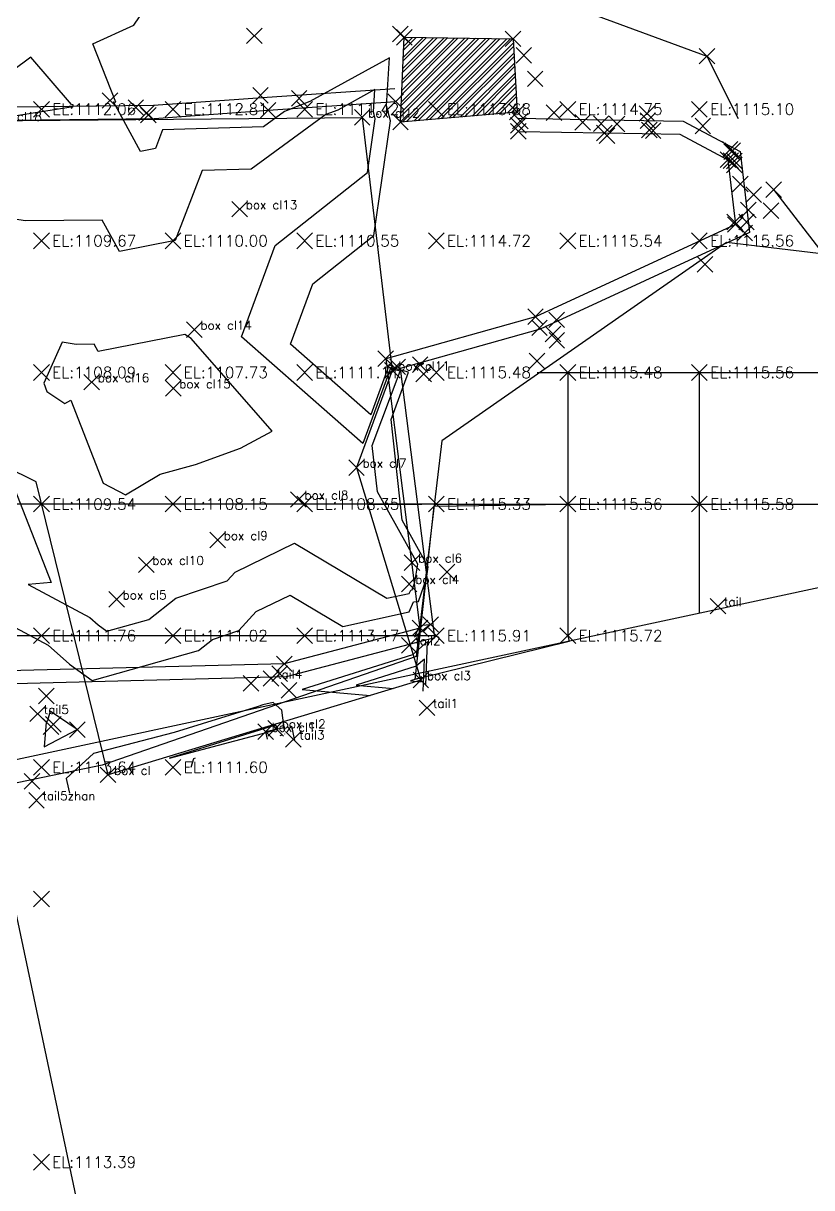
# Model space of a CAD drawing. Header units: metres. Extents: x -212 to 353850, y -37 to 356021.
# Drawn here: x 353742.75 to 353760.73, y 355960.47 to 355987.01 of the extents above; entities that cross this region are included whole.
import ezdxf

# ---------------------------------------------------------------- set-up
doc = ezdxf.new("R2010")
doc.units = ezdxf.units.M
for name, color, linetype in [('C-TOPO-MAJR', 9, 'Continuous'), ('C-TOPO-MINR', 8, 'Continuous'), ('C-TOPO-TEXT', 7, 'Continuous'), ('Obs.ts.td2', 7, 'Continuous'), ('Obs.ts.td2_Mark', 7, 'Continuous'), ('Survey.td2', 7, 'Continuous'), ('V-NODE', 1, 'Continuous')]:
    doc.layers.add(name, color=color, linetype=linetype)
doc.styles.get("Standard").update_dxf_attribs({"font": 'simplex.shx'})

# ---------------------------------------------------------------- blocks, each defined once
blk = doc.blocks.new('*U1')
at = {"color": 0, "linetype": 'ByBlock', "lineweight": -2, "transparency": 16777216}
for p, q in [((-0.71, -0.71), (0.71, 0.71)), ((-0.71, 0.71), (0.71, -0.71))]:
    blk.add_line(p, q, dxfattribs=at)
blk = doc.blocks.new('*U185', base_point=(353758.3383, 355986.2576, 1114.6765))
at = {"layer": 'V-NODE', "lineweight": -2, "xscale": 0.25, "yscale": 0.25, "zscale": 0.25}
blk.add_blockref('*U1', (353758.3383, 355986.2576, 1114.6765), dxfattribs=at)
blk = doc.blocks.new('*U705', base_point=(353754.0832, 355984.781, 1114.8608))
at = {"layer": 'V-NODE', "lineweight": -2, "xscale": 0.25, "yscale": 0.25, "zscale": 0.25}
blk.add_blockref('*U1', (353754.0832, 355984.781, 1114.8608), dxfattribs=at)
blk = doc.blocks.new('*U706', base_point=(353754.0363, 355984.6801, 1114.8517))
at = {"layer": 'V-NODE', "lineweight": -2, "xscale": 0.25, "yscale": 0.25, "zscale": 0.25}
blk.add_blockref('*U1', (353754.0363, 355984.6801, 1114.8517), dxfattribs=at)
blk = doc.blocks.new('*U707', base_point=(353754.0384, 355984.5436, 1114.84))
at = {"layer": 'V-NODE', "lineweight": -2, "xscale": 0.25, "yscale": 0.25, "zscale": 0.25}
blk.add_blockref('*U1', (353754.0384, 355984.5436, 1114.84), dxfattribs=at)
blk = doc.blocks.new('*U708', base_point=(353755.5046, 355984.7496, 1114.9523))
at = {"layer": 'V-NODE', "lineweight": -2, "xscale": 0.25, "yscale": 0.25, "zscale": 0.25}
blk.add_blockref('*U1', (353755.5046, 355984.7496, 1114.9523), dxfattribs=at)
blk = doc.blocks.new('*U709', base_point=(353755.925, 355984.7211, 1114.963))
at = {"layer": 'V-NODE', "lineweight": -2, "xscale": 0.25, "yscale": 0.25, "zscale": 0.25}
blk.add_blockref('*U1', (353755.925, 355984.7211, 1114.963), dxfattribs=at)
blk = doc.blocks.new('*U710', base_point=(353755.9979, 355984.5086, 1114.8979))
at = {"layer": 'V-NODE', "lineweight": -2, "xscale": 0.25, "yscale": 0.25, "zscale": 0.25}
blk.add_blockref('*U1', (353755.9979, 355984.5086, 1114.8979), dxfattribs=at)
blk = doc.blocks.new('*U711', base_point=(353756.0602, 355984.446, 1115.1904))
at = {"layer": 'V-NODE', "lineweight": -2, "xscale": 0.25, "yscale": 0.25, "zscale": 0.25}
blk.add_blockref('*U1', (353756.0602, 355984.446, 1115.1904), dxfattribs=at)
blk = doc.blocks.new('*U712', base_point=(353756.284, 355984.7146, 1115.4289))
at = {"layer": 'V-NODE', "lineweight": -2, "xscale": 0.25, "yscale": 0.25, "zscale": 0.25}
blk.add_blockref('*U1', (353756.284, 355984.7146, 1115.4289), dxfattribs=at)
blk = doc.blocks.new('*U713', base_point=(353756.989, 355984.7858, 1115.2335))
at = {"layer": 'V-NODE', "lineweight": -2, "xscale": 0.25, "yscale": 0.25, "zscale": 0.25}
blk.add_blockref('*U1', (353756.989, 355984.7858, 1115.2335), dxfattribs=at)
blk = doc.blocks.new('*U714', base_point=(353757.0211, 355984.5727, 1115.2772))
at = {"layer": 'V-NODE', "lineweight": -2, "xscale": 0.25, "yscale": 0.25, "zscale": 0.25}
blk.add_blockref('*U1', (353757.0211, 355984.5727, 1115.2772), dxfattribs=at)
blk = doc.blocks.new('*U715', base_point=(353757.1112, 355984.5607, 1115.5089))
at = {"layer": 'V-NODE', "lineweight": -2, "xscale": 0.25, "yscale": 0.25, "zscale": 0.25}
blk.add_blockref('*U1', (353757.1112, 355984.5607, 1115.5089), dxfattribs=at)
blk = doc.blocks.new('*U716', base_point=(353758.8665, 355984.1352, 1115.5795))
at = {"layer": 'V-NODE', "lineweight": -2, "xscale": 0.25, "yscale": 0.25, "zscale": 0.25}
blk.add_blockref('*U1', (353758.8665, 355984.1352, 1115.5795), dxfattribs=at)
blk = doc.blocks.new('*U717', base_point=(353758.9238, 355984.1047, 1115.5732))
at = {"layer": 'V-NODE', "lineweight": -2, "xscale": 0.25, "yscale": 0.25, "zscale": 0.25}
blk.add_blockref('*U1', (353758.9238, 355984.1047, 1115.5732), dxfattribs=at)
blk = doc.blocks.new('*U718', base_point=(353758.8161, 355983.8977, 1115.5306))
at = {"layer": 'V-NODE', "lineweight": -2, "xscale": 0.25, "yscale": 0.25, "zscale": 0.25}
blk.add_blockref('*U1', (353758.8161, 355983.8977, 1115.5306), dxfattribs=at)
blk = doc.blocks.new('*U719', base_point=(353758.8823, 355983.8783, 1115.546))
at = {"layer": 'V-NODE', "lineweight": -2, "xscale": 0.25, "yscale": 0.25, "zscale": 0.25}
blk.add_blockref('*U1', (353758.8823, 355983.8783, 1115.546), dxfattribs=at)
blk = doc.blocks.new('*U720', base_point=(353758.9593, 355983.8692, 1115.5393))
at = {"layer": 'V-NODE', "lineweight": -2, "xscale": 0.25, "yscale": 0.25, "zscale": 0.25}
blk.add_blockref('*U1', (353758.9593, 355983.8692, 1115.5393), dxfattribs=at)
blk = doc.blocks.new('*U721', base_point=(353758.9642, 355983.7776, 1115.6511))
at = {"layer": 'V-NODE', "lineweight": -2, "xscale": 0.25, "yscale": 0.25, "zscale": 0.25}
blk.add_blockref('*U1', (353758.9642, 355983.7776, 1115.6511), dxfattribs=at)
blk = doc.blocks.new('*U722', base_point=(353759.2815, 355982.7534, 1115.7199))
at = {"layer": 'V-NODE', "lineweight": -2, "xscale": 0.25, "yscale": 0.25, "zscale": 0.25}
blk.add_blockref('*U1', (353759.2815, 355982.7534, 1115.7199), dxfattribs=at)
blk = doc.blocks.new('*U723', base_point=(353758.9696, 355982.4764, 1115.8204))
at = {"layer": 'V-NODE', "lineweight": -2, "xscale": 0.25, "yscale": 0.25, "zscale": 0.25}
blk.add_blockref('*U1', (353758.9696, 355982.4764, 1115.8204), dxfattribs=at)
blk = doc.blocks.new('*U724', base_point=(353758.9853, 355982.422, 1115.7866))
at = {"layer": 'V-NODE', "lineweight": -2, "xscale": 0.25, "yscale": 0.25, "zscale": 0.25}
blk.add_blockref('*U1', (353758.9853, 355982.422, 1115.7866), dxfattribs=at)
blk = doc.blocks.new('*U725', base_point=(353759.2011, 355982.2268, 1115.9785))
at = {"layer": 'V-NODE', "lineweight": -2, "xscale": 0.25, "yscale": 0.25, "zscale": 0.25}
blk.add_blockref('*U1', (353759.2011, 355982.2268, 1115.9785), dxfattribs=at)
blk = doc.blocks.new('*U726', base_point=(353754.9088, 355980.2482, 1115.8265))
at = {"layer": 'V-NODE', "lineweight": -2, "xscale": 0.25, "yscale": 0.25, "zscale": 0.25}
blk.add_blockref('*U1', (353754.9088, 355980.2482, 1115.8265), dxfattribs=at)
blk = doc.blocks.new('*U727', base_point=(353754.8253, 355979.9257, 1115.8328))
at = {"layer": 'V-NODE', "lineweight": -2, "xscale": 0.25, "yscale": 0.25, "zscale": 0.25}
blk.add_blockref('*U1', (353754.8253, 355979.9257, 1115.8328), dxfattribs=at)
blk = doc.blocks.new('*U728', base_point=(353754.5205, 355980.0666, 1115.8673))
at = {"layer": 'V-NODE', "lineweight": -2, "xscale": 0.25, "yscale": 0.25, "zscale": 0.25}
blk.add_blockref('*U1', (353754.5205, 355980.0666, 1115.8673), dxfattribs=at)
blk = doc.blocks.new('*U729', base_point=(353754.4277, 355980.3187, 1115.7799))
at = {"layer": 'V-NODE', "lineweight": -2, "xscale": 0.25, "yscale": 0.25, "zscale": 0.25}
blk.add_blockref('*U1', (353754.4277, 355980.3187, 1115.7799), dxfattribs=at)
blk = doc.blocks.new('*U730', base_point=(353751.7985, 355979.2239, 1116.0069))
at = {"layer": 'V-NODE', "lineweight": -2, "xscale": 0.25, "yscale": 0.25, "zscale": 0.25}
blk.add_blockref('*U1', (353751.7985, 355979.2239, 1116.0069), dxfattribs=at)
blk = doc.blocks.new('*U731', base_point=(353751.0144, 355979.3623, 1115.9072))
at = {"layer": 'V-NODE', "lineweight": -2, "xscale": 0.25, "yscale": 0.25, "zscale": 0.25}
blk.add_blockref('*U1', (353751.0144, 355979.3623, 1115.9072), dxfattribs=at)
blk = doc.blocks.new('*U732', base_point=(353752.0378, 355973.3043, 1115.9607))
at = {"layer": 'V-NODE', "lineweight": -2, "xscale": 0.25, "yscale": 0.25, "zscale": 0.25}
blk.add_blockref('*U1', (353752.0378, 355973.3043, 1115.9607), dxfattribs=at)
blk = doc.blocks.new('*U733', base_point=(353751.7939, 355973.2227, 1116.3583))
at = {"layer": 'V-NODE', "lineweight": -2, "xscale": 0.25, "yscale": 0.25, "zscale": 0.25}
blk.add_blockref('*U1', (353751.7939, 355973.2227, 1116.3583), dxfattribs=at)
blk = doc.blocks.new('*U734', base_point=(353743.3811, 355970.9774, 1114.3065))
at = {"layer": 'V-NODE', "lineweight": -2, "xscale": 0.25, "yscale": 0.25, "zscale": 0.25}
blk.add_blockref('*U1', (353743.3811, 355970.9774, 1114.3065), dxfattribs=at)
blk = doc.blocks.new('*U735', base_point=(353743.4341, 355971.0265, 1114.3327))
at = {"layer": 'V-NODE', "lineweight": -2, "xscale": 0.25, "yscale": 0.25, "zscale": 0.25}
blk.add_blockref('*U1', (353743.4341, 355971.0265, 1114.3327), dxfattribs=at)
blk = doc.blocks.new('*U736', base_point=(353748.8058, 355971.8024, 1114.4896))
at = {"layer": 'V-NODE', "lineweight": -2, "xscale": 0.25, "yscale": 0.25, "zscale": 0.25}
blk.add_blockref('*U1', (353748.8058, 355971.8024, 1114.4896), dxfattribs=at)
blk = doc.blocks.new('*U737', base_point=(353748.5967, 355972.1825, 1114.3268))
at = {"layer": 'V-NODE', "lineweight": -2, "xscale": 0.25, "yscale": 0.25, "zscale": 0.25}
blk.add_blockref('*U1', (353748.5967, 355972.1825, 1114.3268), dxfattribs=at)
blk = doc.blocks.new('*U738', base_point=(353748.7, 355972.4073, 1114.6533))
at = {"layer": 'V-NODE', "lineweight": -2, "xscale": 0.25, "yscale": 0.25, "zscale": 0.25}
blk.add_blockref('*U1', (353748.7, 355972.4073, 1114.6533), dxfattribs=at)
blk = doc.blocks.new('*U742', base_point=(353743.2757, 355971.6748, 1113.6193))
at = {"layer": 'V-NODE', "lineweight": -2, "xscale": 0.25, "yscale": 0.25, "zscale": 0.25}
blk.add_blockref('*U1', (353743.2757, 355971.6748, 1113.6193), dxfattribs=at)
blk = doc.blocks.new('*U756', base_point=(353745.3165, 355985.0875, 1112.2706))
at = {"layer": 'V-NODE', "lineweight": -2, "xscale": 0.25, "yscale": 0.25, "zscale": 0.25}
blk.add_blockref('*U1', (353745.3165, 355985.0875, 1112.2706), dxfattribs=at)
blk = doc.blocks.new('*U757', base_point=(353745.5985, 355984.9135, 1112.723))
at = {"layer": 'V-NODE', "lineweight": -2, "xscale": 0.25, "yscale": 0.25, "zscale": 0.25}
blk.add_blockref('*U1', (353745.5985, 355984.9135, 1112.723), dxfattribs=at)
blk = doc.blocks.new('*U758', base_point=(353745.5619, 355984.9656, 1112.7496))
at = {"layer": 'V-NODE', "lineweight": -2, "xscale": 0.25, "yscale": 0.25, "zscale": 0.25}
blk.add_blockref('*U1', (353745.5619, 355984.9656, 1112.7496), dxfattribs=at)
blk = doc.blocks.new('*U759', base_point=(353748.1583, 355985.3677, 1113.0242))
at = {"layer": 'V-NODE', "lineweight": -2, "xscale": 0.25, "yscale": 0.25, "zscale": 0.25}
blk.add_blockref('*U1', (353748.1583, 355985.3677, 1113.0242), dxfattribs=at)
blk = doc.blocks.new('*U760', base_point=(353748.3342, 355985.0274, 1112.7877))
at = {"layer": 'V-NODE', "lineweight": -2, "xscale": 0.25, "yscale": 0.25, "zscale": 0.25}
blk.add_blockref('*U1', (353748.3342, 355985.0274, 1112.7877), dxfattribs=at)
blk = doc.blocks.new('*U761', base_point=(353751.2404, 355985.2252, 1113.3899))
at = {"layer": 'V-NODE', "lineweight": -2, "xscale": 0.25, "yscale": 0.25, "zscale": 0.25}
blk.add_blockref('*U1', (353751.2404, 355985.2252, 1113.3899), dxfattribs=at)
blk = doc.blocks.new('*U762', base_point=(353751.3513, 355984.7555, 1113.3497))
at = {"layer": 'V-NODE', "lineweight": -2, "xscale": 0.25, "yscale": 0.25, "zscale": 0.25}
blk.add_blockref('*U1', (353751.3513, 355984.7555, 1113.3497), dxfattribs=at)
blk = doc.blocks.new('*U763', base_point=(353751.4363, 355986.6877, 1113.437))
at = {"layer": 'V-NODE', "lineweight": -2, "xscale": 0.25, "yscale": 0.25, "zscale": 0.25}
blk.add_blockref('*U1', (353751.4363, 355986.6877, 1113.437), dxfattribs=at)
blk = doc.blocks.new('*U764', base_point=(353753.9167, 355986.6534, 1114.2692))
at = {"layer": 'V-NODE', "lineweight": -2, "xscale": 0.25, "yscale": 0.25, "zscale": 0.25}
blk.add_blockref('*U1', (353753.9167, 355986.6534, 1114.2692), dxfattribs=at)
blk = doc.blocks.new('*U765', base_point=(353754.0114, 355984.9818, 1114.3183))
at = {"layer": 'V-NODE', "lineweight": -2, "xscale": 0.25, "yscale": 0.25, "zscale": 0.25}
blk.add_blockref('*U1', (353754.0114, 355984.9818, 1114.3183), dxfattribs=at)
blk = doc.blocks.new('*U766', base_point=(353759.4018, 355983.1028, 1115.6138))
at = {"layer": 'V-NODE', "lineweight": -2, "xscale": 0.25, "yscale": 0.25, "zscale": 0.25}
blk.add_blockref('*U1', (353759.4018, 355983.1028, 1115.6138), dxfattribs=at)
blk = doc.blocks.new('*U767', base_point=(353759.2392, 355982.4777, 1115.7538))
at = {"layer": 'V-NODE', "lineweight": -2, "xscale": 0.25, "yscale": 0.25, "zscale": 0.25}
blk.add_blockref('*U1', (353759.2392, 355982.4777, 1115.7538), dxfattribs=at)
blk = doc.blocks.new('*U768', base_point=(353759.7995, 355982.7366, 1115.6878))
at = {"layer": 'V-NODE', "lineweight": -2, "xscale": 0.25, "yscale": 0.25, "zscale": 0.25}
blk.add_blockref('*U1', (353759.7995, 355982.7366, 1115.6878), dxfattribs=at)
blk = doc.blocks.new('*U769', base_point=(353759.8566, 355983.2175, 1115.6286))
at = {"layer": 'V-NODE', "lineweight": -2, "xscale": 0.25, "yscale": 0.25, "zscale": 0.25}
blk.add_blockref('*U1', (353759.8566, 355983.2175, 1115.6286), dxfattribs=at)
blk = doc.blocks.new('*U770', base_point=(353759.0957, 355983.3433, 1115.5561))
at = {"layer": 'V-NODE', "lineweight": -2, "xscale": 0.25, "yscale": 0.25, "zscale": 0.25}
blk.add_blockref('*U1', (353759.0957, 355983.3433, 1115.5561), dxfattribs=at)
blk = doc.blocks.new('*U771', base_point=(353758.902, 355984.0796, 1115.3805))
at = {"layer": 'V-NODE', "lineweight": -2, "xscale": 0.25, "yscale": 0.25, "zscale": 0.25}
blk.add_blockref('*U1', (353758.902, 355984.0796, 1115.3805), dxfattribs=at)
blk = doc.blocks.new('*U772', base_point=(353758.2434, 355984.6663, 1115.2536))
at = {"layer": 'V-NODE', "lineweight": -2, "xscale": 0.25, "yscale": 0.25, "zscale": 0.25}
blk.add_blockref('*U1', (353758.2434, 355984.6663, 1115.2536), dxfattribs=at)
blk = doc.blocks.new('*U773', base_point=(353756.9711, 355984.9509, 1115.0135))
at = {"layer": 'V-NODE', "lineweight": -2, "xscale": 0.25, "yscale": 0.25, "zscale": 0.25}
blk.add_blockref('*U1', (353756.9711, 355984.9509, 1115.0135), dxfattribs=at)
blk = doc.blocks.new('*U774', base_point=(353754.8494, 355984.9732, 1114.4287))
at = {"layer": 'V-NODE', "lineweight": -2, "xscale": 0.25, "yscale": 0.25, "zscale": 0.25}
blk.add_blockref('*U1', (353754.8494, 355984.9732, 1114.4287), dxfattribs=at)
blk = doc.blocks.new('*U775', base_point=(353754.4204, 355985.7417, 1114.3033))
at = {"layer": 'V-NODE', "lineweight": -2, "xscale": 0.25, "yscale": 0.25, "zscale": 0.25}
blk.add_blockref('*U1', (353754.4204, 355985.7417, 1114.3033), dxfattribs=at)
blk = doc.blocks.new('*U776', base_point=(353754.1624, 355986.2749, 1114.2087))
at = {"layer": 'V-NODE', "lineweight": -2, "xscale": 0.25, "yscale": 0.25, "zscale": 0.25}
blk.add_blockref('*U1', (353754.1624, 355986.2749, 1114.2087), dxfattribs=at)
blk = doc.blocks.new('*U780', base_point=(353751.3436, 355986.763, 1113.4876))
at = {"layer": 'V-NODE', "lineweight": -2, "xscale": 0.25, "yscale": 0.25, "zscale": 0.25}
blk.add_blockref('*U1', (353751.3436, 355986.763, 1113.4876), dxfattribs=at)
blk = doc.blocks.new('*U781', base_point=(353749.0404, 355985.2946, 1112.7639))
at = {"layer": 'V-NODE', "lineweight": -2, "xscale": 0.25, "yscale": 0.25, "zscale": 0.25}
blk.add_blockref('*U1', (353749.0404, 355985.2946, 1112.7639), dxfattribs=at)
blk = doc.blocks.new('*U782', base_point=(353748.0161, 355986.7217, 1112.5969))
at = {"layer": 'V-NODE', "lineweight": -2, "xscale": 0.25, "yscale": 0.25, "zscale": 0.25}
blk.add_blockref('*U1', (353748.0161, 355986.7217, 1112.5969), dxfattribs=at)
blk = doc.blocks.new('*U783', base_point=(353744.729, 355985.247, 1111.925))
at = {"layer": 'V-NODE', "lineweight": -2, "xscale": 0.25, "yscale": 0.25, "zscale": 0.25}
blk.add_blockref('*U1', (353744.729, 355985.247, 1111.925), dxfattribs=at)
blk = doc.blocks.new('*U809', base_point=(353742.9508, 355969.7271, 1113.4701))
at = {"layer": 'V-NODE', "lineweight": -2, "xscale": 0.25, "yscale": 0.25, "zscale": 0.25}
blk.add_blockref('*U1', (353742.9508, 355969.7271, 1113.4701), dxfattribs=at)
blk = doc.blocks.new('*U810', base_point=(353743.984, 355970.9075, 1113.9978))
at = {"layer": 'V-NODE', "lineweight": -2, "xscale": 0.25, "yscale": 0.25, "zscale": 0.25}
blk.add_blockref('*U1', (353743.984, 355970.9075, 1113.9978), dxfattribs=at)
blk = doc.blocks.new('*U811', base_point=(353747.9436, 355971.9651, 1114.1131))
at = {"layer": 'V-NODE', "lineweight": -2, "xscale": 0.25, "yscale": 0.25, "zscale": 0.25}
blk.add_blockref('*U1', (353747.9436, 355971.9651, 1114.1131), dxfattribs=at)
blk = doc.blocks.new('*U812', base_point=(353752.4131, 355974.4987, 1115.6423))
at = {"layer": 'V-NODE', "lineweight": -2, "xscale": 0.25, "yscale": 0.25, "zscale": 0.25}
blk.add_blockref('*U1', (353752.4131, 355974.4987, 1115.6423), dxfattribs=at)
blk = doc.blocks.new('*U813', base_point=(353751.2867, 355979.1774, 1115.5645))
at = {"layer": 'V-NODE', "lineweight": -2, "xscale": 0.25, "yscale": 0.25, "zscale": 0.25}
blk.add_blockref('*U1', (353751.2867, 355979.1774, 1115.5645), dxfattribs=at)
blk = doc.blocks.new('*U814', base_point=(353751.8783, 355979.0154, 1115.4824))
at = {"layer": 'V-NODE', "lineweight": -2, "xscale": 0.25, "yscale": 0.25, "zscale": 0.25}
blk.add_blockref('*U1', (353751.8783, 355979.0154, 1115.4824), dxfattribs=at)
blk = doc.blocks.new('*U815', base_point=(353754.4614, 355979.3094, 1115.4482))
at = {"layer": 'V-NODE', "lineweight": -2, "xscale": 0.25, "yscale": 0.25, "zscale": 0.25}
blk.add_blockref('*U1', (353754.4614, 355979.3094, 1115.4482), dxfattribs=at)
blk = doc.blocks.new('*U816', base_point=(353754.9143, 355979.7803, 1115.4758))
at = {"layer": 'V-NODE', "lineweight": -2, "xscale": 0.25, "yscale": 0.25, "zscale": 0.25}
blk.add_blockref('*U1', (353754.9143, 355979.7803, 1115.4758), dxfattribs=at)
blk = doc.blocks.new('*U817', base_point=(353758.2936, 355981.511, 1115.5471))
at = {"layer": 'V-NODE', "lineweight": -2, "xscale": 0.25, "yscale": 0.25, "zscale": 0.25}
blk.add_blockref('*U1', (353758.2936, 355981.511, 1115.5471), dxfattribs=at)
blk = doc.blocks.new('*U1006', base_point=(353758.5874, 355973.7219, 1115.6123))
at = {"layer": 'V-NODE', "lineweight": -2, "xscale": 0.25, "yscale": 0.25, "zscale": 0.25}
blk.add_blockref('*U1', (353758.5874, 355973.7219, 1115.6123), dxfattribs=at)
blk = doc.blocks.new('*U1007', base_point=(353751.9524, 355971.4046, 1115.6524))
at = {"layer": 'V-NODE', "lineweight": -2, "xscale": 0.25, "yscale": 0.25, "zscale": 0.25}
blk.add_blockref('*U1', (353751.9524, 355971.4046, 1115.6524), dxfattribs=at)
blk = doc.blocks.new('*U1008', base_point=(353751.5515, 355972.8311, 1115.6457))
at = {"layer": 'V-NODE', "lineweight": -2, "xscale": 0.25, "yscale": 0.25, "zscale": 0.25}
blk.add_blockref('*U1', (353751.5515, 355972.8311, 1115.6457), dxfattribs=at)
blk = doc.blocks.new('*U1009', base_point=(353748.9083, 355970.686, 1114.111))
at = {"layer": 'V-NODE', "lineweight": -2, "xscale": 0.25, "yscale": 0.25, "zscale": 0.25}
blk.add_blockref('*U1', (353748.9083, 355970.686, 1114.111), dxfattribs=at)
blk = doc.blocks.new('*U1010', base_point=(353748.3996, 355972.0718, 1114.1097))
at = {"layer": 'V-NODE', "lineweight": -2, "xscale": 0.25, "yscale": 0.25, "zscale": 0.25}
blk.add_blockref('*U1', (353748.3996, 355972.0718, 1114.1097), dxfattribs=at)
blk = doc.blocks.new('*U1011', base_point=(353743.0508, 355969.2984, 1113.4692))
at = {"layer": 'V-NODE', "lineweight": -2, "xscale": 0.25, "yscale": 0.25, "zscale": 0.25}
blk.add_blockref('*U1', (353743.0508, 355969.2984, 1113.4692), dxfattribs=at)
blk = doc.blocks.new('*U1012', base_point=(353743.079, 355971.2674, 1113.4459))
at = {"layer": 'V-NODE', "lineweight": -2, "xscale": 0.25, "yscale": 0.25, "zscale": 0.25}
blk.add_blockref('*U1', (353743.079, 355971.2674, 1113.4459), dxfattribs=at)
blk = doc.blocks.new('*U1024', base_point=(353744.6832, 355969.877, 1110.1868))
at = {"layer": 'V-NODE', "lineweight": -2, "xscale": 0.25, "yscale": 0.25, "zscale": 0.25}
blk.add_blockref('*U1', (353744.6832, 355969.877, 1110.1868), dxfattribs=at)
blk = doc.blocks.new('*U1025', base_point=(353748.2757, 355970.8607, 1109.7076))
at = {"layer": 'V-NODE', "lineweight": -2, "xscale": 0.25, "yscale": 0.25, "zscale": 0.25}
blk.add_blockref('*U1', (353748.2757, 355970.8607, 1109.7076), dxfattribs=at)
blk = doc.blocks.new('*U1026', base_point=(353748.5038, 355970.9378, 1109.7122))
at = {"layer": 'V-NODE', "lineweight": -2, "xscale": 0.25, "yscale": 0.25, "zscale": 0.25}
blk.add_blockref('*U1', (353748.5038, 355970.9378, 1109.7122), dxfattribs=at)
blk = doc.blocks.new('*U1027', base_point=(353751.8148, 355972.0381, 1109.6116))
at = {"layer": 'V-NODE', "lineweight": -2, "xscale": 0.25, "yscale": 0.25, "zscale": 0.25}
blk.add_blockref('*U1', (353751.8148, 355972.0381, 1109.6116), dxfattribs=at)
blk = doc.blocks.new('*U1028', base_point=(353751.5488, 355974.2285, 1108.9784))
at = {"layer": 'V-NODE', "lineweight": -2, "xscale": 0.25, "yscale": 0.25, "zscale": 0.25}
blk.add_blockref('*U1', (353751.5488, 355974.2285, 1108.9784), dxfattribs=at)
blk = doc.blocks.new('*U1029', base_point=(353744.878, 355973.8767, 1108.7043))
at = {"layer": 'V-NODE', "lineweight": -2, "xscale": 0.25, "yscale": 0.25, "zscale": 0.25}
blk.add_blockref('*U1', (353744.878, 355973.8767, 1108.7043), dxfattribs=at)
blk = doc.blocks.new('*U1030', base_point=(353751.6147, 355974.716, 1108.8638))
at = {"layer": 'V-NODE', "lineweight": -2, "xscale": 0.25, "yscale": 0.25, "zscale": 0.25}
blk.add_blockref('*U1', (353751.6147, 355974.716, 1108.8638), dxfattribs=at)
blk = doc.blocks.new('*U1031', base_point=(353750.3468, 355976.8807, 1108.3079))
at = {"layer": 'V-NODE', "lineweight": -2, "xscale": 0.25, "yscale": 0.25, "zscale": 0.25}
blk.add_blockref('*U1', (353750.3468, 355976.8807, 1108.3079), dxfattribs=at)
blk = doc.blocks.new('*U1032', base_point=(353749.0225, 355976.1533, 1108.3106))
at = {"layer": 'V-NODE', "lineweight": -2, "xscale": 0.25, "yscale": 0.25, "zscale": 0.25}
blk.add_blockref('*U1', (353749.0225, 355976.1533, 1108.3106), dxfattribs=at)
blk = doc.blocks.new('*U1033', base_point=(353747.183, 355975.2305, 1108.3586))
at = {"layer": 'V-NODE', "lineweight": -2, "xscale": 0.25, "yscale": 0.25, "zscale": 0.25}
blk.add_blockref('*U1', (353747.183, 355975.2305, 1108.3586), dxfattribs=at)
blk = doc.blocks.new('*U1034', base_point=(353745.5561, 355974.6639, 1108.3802))
at = {"layer": 'V-NODE', "lineweight": -2, "xscale": 0.25, "yscale": 0.25, "zscale": 0.25}
blk.add_blockref('*U1', (353745.5561, 355974.6639, 1108.3802), dxfattribs=at)
blk = doc.blocks.new('*U1035', base_point=(353751.1641, 355979.0971, 1108.2138))
at = {"layer": 'V-NODE', "lineweight": -2, "xscale": 0.25, "yscale": 0.25, "zscale": 0.25}
blk.add_blockref('*U1', (353751.1641, 355979.0971, 1108.2138), dxfattribs=at)
blk = doc.blocks.new('*U1036', base_point=(353750.4762, 355984.8638, 1108.2534))
at = {"layer": 'V-NODE', "lineweight": -2, "xscale": 0.25, "yscale": 0.25, "zscale": 0.25}
blk.add_blockref('*U1', (353750.4762, 355984.8638, 1108.2534), dxfattribs=at)
blk = doc.blocks.new('*U1037', base_point=(353747.686, 355982.7717, 1108.1006))
at = {"layer": 'V-NODE', "lineweight": -2, "xscale": 0.25, "yscale": 0.25, "zscale": 0.25}
blk.add_blockref('*U1', (353747.686, 355982.7717, 1108.1006), dxfattribs=at)
blk = doc.blocks.new('*U1038', base_point=(353746.6514, 355980.0247, 1108.0633))
at = {"layer": 'V-NODE', "lineweight": -2, "xscale": 0.25, "yscale": 0.25, "zscale": 0.25}
blk.add_blockref('*U1', (353746.6514, 355980.0247, 1108.0633), dxfattribs=at)
blk = doc.blocks.new('*U1039', base_point=(353746.169, 355978.688, 1107.639))
at = {"layer": 'V-NODE', "lineweight": -2, "xscale": 0.25, "yscale": 0.25, "zscale": 0.25}
blk.add_blockref('*U1', (353746.169, 355978.688, 1107.639), dxfattribs=at)
blk = doc.blocks.new('*U1040', base_point=(353744.3115, 355978.8278, 1107.3883))
at = {"layer": 'V-NODE', "lineweight": -2, "xscale": 0.25, "yscale": 0.25, "zscale": 0.25}
blk.add_blockref('*U1', (353744.3115, 355978.8278, 1107.3883), dxfattribs=at)

msp = doc.modelspace()

# ---------------------------------------------------------------- hatches: boundary and pattern name
at = {"true_color": 0xc7c8ca}
h = msp.add_hatch(dxfattribs=at)
h.set_pattern_fill('ANSI32', color=9, scale=0.018)
h.paths.add_polyline_path([(353753.917, 355986.653), (353751.436, 355986.688), (353751.351, 355984.755), (353754.011, 355984.982)])
h.paths.add_polyline_path([(353751.293, 355986.108), (353753.322, 355986.108), (353753.322, 355986.414), (353751.293, 355986.414)], flags=9)
h.paths.add_polyline_path([(353751.385, 355986.033), (353753.267, 355986.033), (353753.267, 355986.338), (353751.385, 355986.338)], flags=25)
h.paths.add_polyline_path([(353751.384, 355986.631), (353752.382, 355986.631), (353752.382, 355986.945), (353751.384, 355986.945)], flags=9)
h.paths.add_polyline_path([(353751.299, 355984.699), (353752.152, 355984.699), (353752.152, 355985.013), (353751.299, 355985.013)], flags=9)
h.paths.add_polyline_path([(353751.19, 355984.57), (353753.219, 355984.57), (353753.219, 355984.876), (353751.19, 355984.876)], flags=9)
h.paths.add_polyline_path([(353751.188, 355985.169), (353752.17, 355985.169), (353752.17, 355985.483), (353751.188, 355985.483)], flags=9)

# ---------------------------------------------------------------- linework, layer by layer
at = {"color": 7, "true_color": 0xffffff}
for p, q in [((353754.465, 355979.049, 1112.318), (353814.513, 355979.049, 1130.328)), ((353750.599, 355976.049, 1111.158), (353751.839, 355976.049, 1111.53)), ((353752.122, 355976.049, 1111.615), (353814.405, 355976.049, 1130.295))]:
    msp.add_line(p, q, dxfattribs=at)
at = {"color": 3, "elevation": 1122.578}
for points in [[(353765.504, 355917.437), (353755.544, 355919.483), (353749.674, 355920.365), (353748.276, 355921.814), (353745.66, 355935.091), (353745.273, 355943.881), (353743.342, 355955.218), (353741.07, 355970.584), (353735.705, 355971.595), (353736.209, 355975.47), (353737.494, 355977.393), (353732.698, 355979.364), (353732.597, 355979.675), (353733.348, 355981.916), (353733.926, 355982.401), (353738.331, 355986.051), (353740.916, 355987.366), (353741.48, 355987.589), (353745.243, 355988.606), (353750.265, 355988.744), (353753.191, 355988.156), (353758.338, 355986.258), (353759.048, 355984.837)], [(353759.857, 355983.218), (353759.857, 355983.218), (353765.647, 355975.709), (353771.418, 355971.058), (353770.968, 355966.646), (353771.667, 355962.989), (353778.277, 355960.584), (353779.78, 355960.54), (353779.973, 355960.534), (353779.973, 355960.534), (353779.715, 355958.935), (353779.715, 355958.935), (353779.221, 355955.575), (353779.101, 355954.418)]]:
    msp.add_lwpolyline(points, dxfattribs=at)
at = {"color": 9, "true_color": 0xc7c8ca, "elevation": 1113.35}
msp.add_lwpolyline([(353751.351, 355984.755), (353751.436, 355986.688), (353753.917, 355986.653), (353754.011, 355984.982), (353751.351, 355984.755)], dxfattribs=at)
at = {"color": 6}
for points, elevation in [([(353739.92, 355985.071), (353741.861, 355985.093), (353745.721, 355985.138), (353748.313, 355985.327), (353751.22, 355985.525)], 1111.382), ([(353739.923, 355984.771), (353741.865, 355984.793), (353745.734, 355984.839), (353748.334, 355985.027), (353751.24, 355985.225)], 1111.382), ([(353754.044, 355984.844), (353756.003, 355984.809), (353757.798, 355984.776), (353759.096, 355984.089), (353759.308, 355982.241), (353754.532, 355980.036), (353751.345, 355979.143), (353752.125, 355973), (353748.743, 355972.108), (353742.256, 355971.945), (353739.534, 355975.042)], 1114.84), ([(353754.038, 355984.544), (353755.998, 355984.509), (353757.721, 355984.478), (353758.816, 355983.898), (353758.985, 355982.422), (353754.428, 355980.319), (353751.014, 355979.362), (353751.794, 355973.223), (353748.7, 355972.407), (353742.389, 355972.249), (353739.76, 355975.24)], 1114.84), ([(353748.938, 355970.656), (353748.871, 355970.987)], 1109.708), ([(353748.697, 355970.95), (353748.276, 355970.861)], 1109.708), ([(353748.276, 355970.861), (353748.312, 355970.692)], 1109.708)]:
    msp.add_lwpolyline(points, dxfattribs=dict(at, elevation=elevation))
at = {"color": 6, "elevation": 1110.187}
msp.add_lwpolyline([(353744.683, 355969.877), (353743.041, 355976.559), (353734.989, 355980.541), (353741.863, 355984.783), (353750.476, 355984.864), (353751.164, 355979.097), (353750.347, 355976.881), (353751.815, 355972.038)], close=True, dxfattribs=at)
at = {"color": 2}
msp.add_lwpolyline([(353761.897, 355981.641), (353758.781, 355982.01), (353752.292, 355977.488), (353751.711, 355972.573), (353744.551, 355970.094), (353739.753, 355969.1), (353745.312, 355942.065), (353747.464, 355938.046), (353750.459, 355923.562), (353751.456, 355923.769), (353753.642, 355920.664), (353765.343, 355919.318)], dxfattribs=at)
at = {"color": 7, "true_color": 0xffffff, "flags": 128}
for points, elevation in [([(353755.166, 355979.049), (353755.166, 355973.049)], 1112.528), ([(353758.166, 355973.557), (353758.166, 355979.049)], 1113.428), ([(353752.122, 355976.049), (353734.166, 355976.049)], 1111.615), ([(353752.166, 355973.049), (353737.166, 355973.049)], 1115.91)]:
    msp.add_lwpolyline(points, dxfattribs=dict(at, elevation=elevation))
at = {"color": 7, "true_color": 0xffffff, "elevation": 1110, "flags": 128}
msp.add_lwpolyline([(353751.687, 355972.054), (353752.116, 355975.999), (353755.166, 355976.049), (353755.166, 355973.049), (353755.193, 355972.92)], close=True, dxfattribs=at)
at = {"color": 5, "elevation": 1116.095}
msp.add_lwpolyline([(353764.106, 355974.828), (353741.865, 355970.067), (353744.172, 355959.216), (353746.735, 355947.652), (353753.149, 355921.034), (353775.096, 355925.557), (353767.586, 355958.493)], close=True, dxfattribs=at)
at = {"layer": 'C-TOPO-MAJR', "color": 9, "linetype": 'Continuous', "lineweight": -3, "elevation": 1110, "flags": 128}
msp.add_lwpolyline([(353742.287, 355977.078), (353743.385, 355974.262), (353742.862, 355974.217), (353744.265, 355973.466), (353744.456, 355973.296), (353744.659, 355973.15), (353745.612, 355973.419), (353746.231, 355973.901), (353747.4, 355974.299), (353747.579, 355974.494), (353748.937, 355975.156), (353751.036, 355973.901), (353751.549, 355974.014), (353751.583, 355974.089), (353751.62, 355974.093), (353751.681, 355974.27), (353751.749, 355974.68), (353750.824, 355976.331), (353750.708, 355977.384), (353751.34, 355979.077), (353751.34, 355979.077), (353751.194, 355979.117), (353751.129, 355979.159), (353750.495, 355977.433), (353747.729, 355979.861), (353748.496, 355981.942), (353750.599, 355983.608), (353750.776, 355984.827), (353750.736, 355984.987), (353750.766, 355985.498), (353749.92, 355985.031), (353749.651, 355984.927), (353747.949, 355983.686), (353746.828, 355983.652), (353746.214, 355982.057), (353744.942, 355981.807), (353744.552, 355982.523), (353742.799, 355982.507), (353741.441, 355982.714)], dxfattribs=at)
for points in [[(353751.798, 355972.089), (353751.575, 355972.019), (353751.824, 355971.997), (353751.828, 355972.116), (353751.798, 355972.089)], [(353748.318, 355970.849), (353748.53, 355970.921), (353748.522, 355970.99), (353748.497, 355971.012), (353748.467, 355971.005), (353748.254, 355970.934), (353746.084, 355970.26), (353748.318, 355970.849)]]:
    msp.add_lwpolyline(points, close=True, dxfattribs=at)
at = {"layer": 'C-TOPO-MINR', "color": 8, "linetype": 'Continuous', "lineweight": -3, "flags": 128}
for points, elevation in [([(353740.402, 355974.393), (353743.318, 355972.831), (353743.804, 355972.4), (353744.321, 355972.028), (353746.746, 355972.712), (353747.064, 355972.96), (353747.664, 355973.164), (353748.061, 355973.597), (353748.835, 355973.974), (353750.032, 355973.259), (353751.55, 355973.595), (353751.649, 355973.817), (353751.76, 355973.829), (353751.941, 355974.351), (353751.984, 355974.615), (353751.387, 355975.682), (353751.135, 355977.979), (353751.536, 355979.055), (353751.227, 355979.138), (353751.09, 355979.228), (353750.671, 355978.086), (353748.841, 355979.692), (353749.349, 355981.069), (353750.74, 355982.171), (353751.12, 355984.784), (353751.034, 355985.127), (353751.097, 355986.223), (353749.284, 355985.222), (353748.706, 355984.999), (353748.225, 355984.648), (353745.925, 355984.578), (353745.762, 355984.155), (353745.424, 355984.089), (353744.811, 355985.216), (353744.857, 355985.212), (353744.334, 355986.539), (353745.271, 355986.969), (353746.017, 355988.069)], 1112), ([(353751.929, 355971.924), (353751.969, 355972.913), (353751.623, 355972.615), (353749.108, 355971.826), (353750.662, 355971.689)], 1114), ([(353751.869, 355971.788), (353751.899, 355972.514), (353751.711, 355972.352), (353750.342, 355971.923), (353751.187, 355971.848)], 1112), ([(353748.704, 355970.888), (353748.648, 355971.352), (353748.45, 355971.528), (353748.213, 355971.472), (353748.103, 355971.435), (353746.189, 355970.841), (353744.351, 355970.367), (353743.726, 355969.794), (353743.781, 355969.557), (353743.804, 355969.46)], 1112), ([(353748.605, 355970.77), (353748.655, 355970.787)], 1112), ([(353748.714, 355970.807), (353748.714, 355970.811)], 1112), ([(353746.577, 355970.053), (353746.635, 355970.251), (353746.673, 355970.261)], 1112)]:
    msp.add_lwpolyline(points, dxfattribs=dict(at, elevation=elevation))
for points, elevation in [([(353741.816, 355984.842), (353741.864, 355984.79), (353743.887, 355985.114), (353743.891, 355985.153), (353743.85, 355985.157), (353742.922, 355986.239), (353741.725, 355985.344), (353741.669, 355985.183), (353741.797, 355984.955), (353741.801, 355984.934), (353741.816, 355984.842)], 1112), ([(353746.432, 355979.912), (353744.459, 355979.526), (353744.368, 355979.693), (353743.957, 355979.69), (353743.639, 355979.738), (353743.219, 355978.805), (353743.291, 355978.613), (353743.694, 355978.341), (353743.837, 355978.418), (353744.575, 355976.526), (353745.079, 355976.26), (353745.871, 355976.728), (353746.678, 355976.954), (353747.703, 355977.326), (353748.423, 355977.713), (353746.579, 355979.825), (353746.432, 355979.912)], 1108), ([(353751.797, 355979.238), (353751.744, 355979.233), (353751.791, 355979.223), (353751.8, 355979.221), (353751.831, 355979.225), (353751.878, 355979.257), (353751.797, 355979.238)], 1116), ([(353751.782, 355973.272), (353751.672, 355973.026), (353752.014, 355973.296), (353751.782, 355973.272)], 1116), ([(353743.36, 355971.329), (353743.301, 355971.117), (353743.274, 355971.081), (353743.223, 355970.519), (353743.98, 355970.908), (353743.98, 355970.908), (353743.36, 355971.329)], 1114)]:
    msp.add_lwpolyline(points, close=True, dxfattribs=dict(at, elevation=elevation))
at = {"layer": 'C-TOPO-TEXT', "color": 6, "linetype": 'Continuous', "lineweight": -3}
for p, q in [((353742.986, 355984.869, 1112.065), (353743.345, 355985.229, 1112.065)), ((353742.986, 355985.229, 1112.065), (353743.345, 355984.869, 1112.065)), ((353745.986, 355984.869, 1112.808), (353746.345, 355985.229, 1112.808)), ((353745.986, 355985.229, 1112.808), (353746.345, 355984.869, 1112.808)), ((353748.986, 355984.869, 1111.418), (353749.345, 355985.229, 1111.418)), ((353748.986, 355985.229, 1111.418), (353749.345, 355984.869, 1111.418)), ((353751.986, 355984.869, 1113.684), (353752.345, 355985.229, 1113.684)), ((353751.986, 355985.229, 1113.684), (353752.345, 355984.869, 1113.684)), ((353754.986, 355984.869, 1114.746), (353755.345, 355985.229, 1114.746)), ((353754.986, 355985.229, 1114.746), (353755.345, 355984.869, 1114.746)), ((353757.986, 355984.869, 1115.104), (353758.345, 355985.229, 1115.104)), ((353757.986, 355985.229, 1115.104), (353758.345, 355984.869, 1115.104)), ((353742.986, 355981.869, 1109.674), (353743.345, 355982.229, 1109.674)), ((353742.986, 355982.229, 1109.674), (353743.345, 355981.869, 1109.674)), ((353745.986, 355981.869, 1110.002), (353746.345, 355982.229, 1110.002)), ((353745.986, 355982.229, 1110.002), (353746.345, 355981.869, 1110.002)), ((353748.986, 355981.869, 1110.547), (353749.345, 355982.229, 1110.547)), ((353748.986, 355982.229, 1110.547), (353749.345, 355981.869, 1110.547)), ((353751.986, 355981.869, 1114.715), (353752.345, 355982.229, 1114.715)), ((353751.986, 355982.229, 1114.715), (353752.345, 355981.869, 1114.715)), ((353754.986, 355981.869, 1115.537), (353755.345, 355982.229, 1115.537)), ((353754.986, 355982.229, 1115.537), (353755.345, 355981.869, 1115.537)), ((353757.986, 355981.869, 1115.562), (353758.345, 355982.229, 1115.562)), ((353757.986, 355982.229, 1115.562), (353758.345, 355981.869, 1115.562)), ((353742.986, 355978.869, 1108.092), (353743.345, 355979.229, 1108.092)), ((353742.986, 355979.229, 1108.092), (353743.345, 355978.869, 1108.092)), ((353745.986, 355978.869, 1107.733), (353746.345, 355979.229, 1107.733)), ((353745.986, 355979.229, 1107.733), (353746.345, 355978.869, 1107.733)), ((353748.986, 355978.869, 1111.112), (353749.345, 355979.229, 1111.112)), ((353748.986, 355979.229, 1111.112), (353749.345, 355978.869, 1111.112)), ((353751.986, 355978.869, 1115.481), (353752.345, 355979.229, 1115.481)), ((353751.986, 355979.229, 1115.481), (353752.345, 355978.869, 1115.481)), ((353754.986, 355978.869, 1115.482), (353755.345, 355979.229, 1115.482)), ((353754.986, 355979.229, 1115.482), (353755.345, 355978.869, 1115.482)), ((353757.986, 355978.869, 1115.562), (353758.345, 355979.229, 1115.562)), ((353757.986, 355979.229, 1115.562), (353758.345, 355978.869, 1115.562)), ((353742.986, 355975.869, 1109.539), (353743.345, 355976.229, 1109.539)), ((353742.986, 355976.229, 1109.539), (353743.345, 355975.869, 1109.539)), ((353745.986, 355975.869, 1108.147), (353746.345, 355976.229, 1108.147)), ((353745.986, 355976.229, 1108.147), (353746.345, 355975.869, 1108.147)), ((353748.986, 355975.869, 1108.347), (353749.345, 355976.229, 1108.347)), ((353748.986, 355976.229, 1108.347), (353749.345, 355975.869, 1108.347)), ((353751.986, 355975.869, 1115.328), (353752.345, 355976.229, 1115.328)), ((353751.986, 355976.229, 1115.328), (353752.345, 355975.869, 1115.328)), ((353754.986, 355975.869, 1115.56), (353755.345, 355976.229, 1115.56)), ((353754.986, 355976.229, 1115.56), (353755.345, 355975.869, 1115.56)), ((353757.986, 355975.869, 1115.585), (353758.345, 355976.229, 1115.585)), ((353757.986, 355976.229, 1115.585), (353758.345, 355975.869, 1115.585)), ((353742.986, 355972.869, 1111.76), (353743.345, 355973.229, 1111.76)), ((353742.986, 355973.229, 1111.76), (353743.345, 355972.869, 1111.76)), ((353745.986, 355972.869, 1111.024), (353746.345, 355973.229, 1111.024)), ((353745.986, 355973.229, 1111.024), (353746.345, 355972.869, 1111.024)), ((353748.986, 355972.869, 1113.171), (353749.345, 355973.229, 1113.171)), ((353748.986, 355973.229, 1113.171), (353749.345, 355972.869, 1113.171)), ((353751.986, 355972.869, 1115.91), (353752.345, 355973.229, 1115.91)), ((353751.986, 355973.229, 1115.91), (353752.345, 355972.869, 1115.91)), ((353754.986, 355972.869, 1115.719), (353755.345, 355973.229, 1115.719)), ((353754.986, 355973.229, 1115.719), (353755.345, 355972.869, 1115.719)), ((353742.986, 355969.869, 1113.642), (353743.345, 355970.229, 1113.642)), ((353742.986, 355970.229, 1113.642), (353743.345, 355969.869, 1113.642)), ((353745.986, 355969.869, 1111.597), (353746.345, 355970.229, 1111.597)), ((353745.986, 355970.229, 1111.597), (353746.345, 355969.869, 1111.597)), ((353742.986, 355966.869, 1113.481), (353743.345, 355967.229, 1113.481)), ((353742.986, 355967.229, 1113.481), (353743.345, 355966.869, 1113.481)), ((353742.986, 355960.869, 1113.39), (353743.345, 355961.229, 1113.39)), ((353742.986, 355961.229, 1113.39), (353743.345, 355960.869, 1113.39))]:
    msp.add_line(p, q, dxfattribs=at)
at = {"layer": 'Obs.ts.td2'}
for p in [(353750.476, 355984.864, 1108.253), (353747.686, 355982.772, 1108.101), (353746.651, 355980.025, 1108.063), (353751.164, 355979.097, 1108.214), (353744.312, 355978.828, 1107.388), (353746.169, 355978.688, 1107.639), (353750.347, 355976.881, 1108.308), (353749.023, 355976.153, 1108.311), (353747.183, 355975.23, 1108.359), (353751.615, 355974.716, 1108.864), (353745.556, 355974.664, 1108.38), (353751.549, 355974.229, 1108.978), (353744.878, 355973.877, 1108.704), (353758.587, 355973.722, 1115.612), (353751.552, 355972.831, 1115.646), (353748.4, 355972.072, 1114.11), (353751.815, 355972.038, 1109.612), (353743.079, 355971.267, 1113.446), (353751.952, 355971.405, 1115.652), (353748.276, 355970.861, 1109.708), (353748.504, 355970.938, 1109.712), (353748.908, 355970.686, 1114.111), (353744.683, 355969.877, 1110.187), (353743.051, 355969.298, 1113.469)]:
    msp.add_point(p, dxfattribs=at)
at = {"layer": 'Survey.td2'}
for p in [(353748.016, 355986.722, 1112.597), (353751.344, 355986.763, 1113.488), (353751.436, 355986.688, 1113.437), (353753.917, 355986.653, 1114.269), (353754.162, 355986.275, 1114.209), (353758.338, 355986.258, 1114.677), (353754.42, 355985.742, 1114.303), (353748.158, 355985.368, 1113.024), (353744.729, 355985.247, 1111.925), (353745.316, 355985.087, 1112.271), (353749.04, 355985.295, 1112.764), (353751.24, 355985.225, 1113.39), (353745.562, 355984.966, 1112.75), (353745.598, 355984.914, 1112.723), (353748.334, 355985.027, 1112.788), (353754.011, 355984.982, 1114.318), (353754.849, 355984.973, 1114.429), (353756.971, 355984.951, 1115.014), (353751.351, 355984.755, 1113.35), (353754.036, 355984.68, 1114.852), (353754.038, 355984.544, 1114.84), (353754.083, 355984.781, 1114.861), (353755.505, 355984.75, 1114.952), (353755.925, 355984.721, 1114.963), (353756.284, 355984.715, 1115.429), (353756.989, 355984.786, 1115.234), (353757.021, 355984.573, 1115.277), (353757.111, 355984.561, 1115.509), (353758.243, 355984.666, 1115.254), (353755.998, 355984.509, 1114.898), (353756.06, 355984.446, 1115.19), (353758.866, 355984.135, 1115.58), (353758.902, 355984.08, 1115.38), (353758.924, 355984.105, 1115.573), (353758.816, 355983.898, 1115.531), (353758.882, 355983.878, 1115.546), (353758.959, 355983.869, 1115.539), (353758.964, 355983.778, 1115.651), (353759.096, 355983.343, 1115.556), (353759.857, 355983.218, 1115.629), (353759.402, 355983.103, 1115.614), (353759.282, 355982.753, 1115.72), (353759.799, 355982.737, 1115.688), (353758.97, 355982.476, 1115.82), (353758.985, 355982.422, 1115.787), (353759.239, 355982.478, 1115.754), (353759.201, 355982.227, 1115.978), (353758.294, 355981.511, 1115.547), (353754.428, 355980.319, 1115.78), (353754.521, 355980.067, 1115.867), (353754.909, 355980.248, 1115.826), (353754.825, 355979.926, 1115.833), (353754.914, 355979.78, 1115.476), (353751.014, 355979.362, 1115.907), (353751.799, 355979.224, 1116.007), (353754.461, 355979.309, 1115.448), (353751.287, 355979.177, 1115.564), (353751.878, 355979.015, 1115.482), (353752.413, 355974.499, 1115.642), (353751.794, 355973.223, 1116.358), (353752.038, 355973.304, 1115.961), (353748.7, 355972.407, 1114.653), (353748.597, 355972.182, 1114.327), (353747.944, 355971.965, 1114.113), (353748.806, 355971.802, 1114.49), (353743.276, 355971.675, 1113.619), (353743.434, 355971.026, 1114.333), (353743.381, 355970.977, 1114.306), (353743.984, 355970.908, 1113.998), (353742.951, 355969.727, 1113.47)]:
    msp.add_point(p, dxfattribs=at)

# ---------------------------------------------------------------- block references
at = {"layer": 'V-NODE'}
for name, p in [('*U780', (353751.344, 355986.763, 1113.488)), ('*U782', (353748.016, 355986.722, 1112.597)), ('*U763', (353751.436, 355986.688, 1113.437)), ('*U764', (353753.917, 355986.653, 1114.269)), ('*U776', (353754.162, 355986.275, 1114.209)), ('*U185', (353758.338, 355986.258, 1114.677)), ('*U775', (353754.42, 355985.742, 1114.303)), ('*U783', (353744.729, 355985.247, 1111.925)), ('*U759', (353748.158, 355985.368, 1113.024)), ('*U781', (353749.04, 355985.295, 1112.764)), ('*U761', (353751.24, 355985.225, 1113.39)), ('*U756', (353745.317, 355985.088, 1112.271)), ('*U758', (353745.562, 355984.966, 1112.75)), ('*U757', (353745.599, 355984.914, 1112.723)), ('*U760', (353748.334, 355985.027, 1112.788)), ('*U765', (353754.011, 355984.982, 1114.318)), ('*U774', (353754.849, 355984.973, 1114.429)), ('*U773', (353756.971, 355984.951, 1115.014)), ('*U1036', (353750.476, 355984.864, 1108.253)), ('*U762', (353751.351, 355984.756, 1113.35)), ('*U706', (353754.036, 355984.68, 1114.852)), ('*U705', (353754.083, 355984.781, 1114.861)), ('*U708', (353755.505, 355984.75, 1114.952)), ('*U709', (353755.925, 355984.721, 1114.963)), ('*U712', (353756.284, 355984.715, 1115.429)), ('*U713', (353756.989, 355984.786, 1115.234)), ('*U772', (353758.243, 355984.666, 1115.254)), ('*U707', (353754.038, 355984.544, 1114.84)), ('*U710', (353755.998, 355984.509, 1114.898)), ('*U711', (353756.06, 355984.446, 1115.19)), ('*U714', (353757.021, 355984.573, 1115.277)), ('*U715', (353757.111, 355984.561, 1115.509)), ('*U716', (353758.866, 355984.135, 1115.58)), ('*U717', (353758.924, 355984.105, 1115.573)), ('*U718', (353758.816, 355983.898, 1115.531)), ('*U719', (353758.882, 355983.878, 1115.546)), ('*U771', (353758.902, 355984.08, 1115.38)), ('*U720', (353758.959, 355983.869, 1115.539)), ('*U721', (353758.964, 355983.778, 1115.651)), ('*U770', (353759.096, 355983.343, 1115.556)), ('*U766', (353759.402, 355983.103, 1115.614)), ('*U769', (353759.857, 355983.218, 1115.629)), ('*U1037', (353747.686, 355982.772, 1108.101)), ('*U722', (353759.281, 355982.753, 1115.72)), ('*U768', (353759.8, 355982.737, 1115.688)), ('*U723', (353758.97, 355982.476, 1115.82)), ('*U724', (353758.985, 355982.422, 1115.787)), ('*U725', (353759.201, 355982.227, 1115.978)), ('*U767', (353759.239, 355982.478, 1115.754)), ('*U817', (353758.294, 355981.511, 1115.547)), ('*U729', (353754.428, 355980.319, 1115.78)), ('*U726', (353754.909, 355980.248, 1115.826)), ('*U1038', (353746.651, 355980.025, 1108.063)), ('*U728', (353754.52, 355980.067, 1115.867)), ('*U727', (353754.825, 355979.926, 1115.833)), ('*U816', (353754.914, 355979.78, 1115.476)), ('*U731', (353751.014, 355979.362, 1115.907)), ('*U815', (353754.461, 355979.309, 1115.448)), ('*U1035', (353751.164, 355979.097, 1108.214)), ('*U813', (353751.287, 355979.177, 1115.564)), ('*U730', (353751.798, 355979.224, 1116.007)), ('*U1040', (353744.312, 355978.828, 1107.388)), ('*U814', (353751.878, 355979.015, 1115.482)), ('*U1039', (353746.169, 355978.688, 1107.639)), ('*U1031', (353750.347, 355976.881, 1108.308)), ('*U1032', (353749.023, 355976.153, 1108.311)), ('*U1033', (353747.183, 355975.231, 1108.359)), ('*U1034', (353745.556, 355974.664, 1108.38)), ('*U1030', (353751.615, 355974.716, 1108.864)), ('*U812', (353752.413, 355974.499, 1115.642)), ('*U1028', (353751.549, 355974.229, 1108.978)), ('*U1029', (353744.878, 355973.877, 1108.704)), ('*U1006', (353758.587, 355973.722, 1115.612)), ('*U733', (353751.794, 355973.223, 1116.358)), ('*U732', (353752.038, 355973.304, 1115.961)), ('*U1008', (353751.552, 355972.831, 1115.646)), ('*U738', (353748.7, 355972.407, 1114.653)), ('*U737', (353748.597, 355972.182, 1114.327)), ('*U811', (353747.944, 355971.965, 1114.113)), ('*U1010', (353748.4, 355972.072, 1114.11)), ('*U1027', (353751.815, 355972.038, 1109.612)), ('*U742', (353743.276, 355971.675, 1113.619)), ('*U736', (353748.806, 355971.802, 1114.49)), ('*U1007', (353751.952, 355971.405, 1115.652)), ('*U1012', (353743.079, 355971.267, 1113.446)), ('*U734', (353743.381, 355970.977, 1114.306)), ('*U735', (353743.434, 355971.026, 1114.333)), ('*U810', (353743.984, 355970.907, 1113.998)), ('*U1025', (353748.276, 355970.861, 1109.708)), ('*U1026', (353748.504, 355970.938, 1109.712)), ('*U1009', (353748.908, 355970.686, 1114.111)), ('*U1024', (353744.683, 355969.877, 1110.187)), ('*U809', (353742.951, 355969.727, 1113.47)), ('*U1011', (353743.051, 355969.298, 1113.469))]:
    msp.add_blockref(name, p, dxfattribs=at)

# ---------------------------------------------------------------- texts
at = {"layer": 'C-TOPO-TEXT', "color": 7, "linetype": 'Continuous', "lineweight": -3, "char_height": 0.254, "attachment_point": 4}
for s, insert in [('EL:1112.06', (353743.409, 355985.049, 1112.065)), ('EL:1112.81', (353746.409, 355985.049, 1112.808)), ('EL:1111.42', (353749.409, 355985.049, 1111.418)), ('EL:1113.68', (353752.409, 355985.049, 1113.684)), ('EL:1114.75', (353755.409, 355985.049, 1114.746)), ('EL:1115.10', (353758.409, 355985.049, 1115.104)), ('EL:1109.67', (353743.409, 355982.049, 1109.674)), ('EL:1110.00', (353746.409, 355982.049, 1110.002)), ('EL:1110.55', (353749.409, 355982.049, 1110.547)), ('EL:1114.72', (353752.409, 355982.049, 1114.715)), ('EL:1115.54', (353755.409, 355982.049, 1115.537)), ('EL:1115.56', (353758.409, 355982.049, 1115.562)), ('EL:1108.09', (353743.409, 355979.049, 1108.092)), ('EL:1107.73', (353746.409, 355979.049, 1107.733)), ('EL:1111.11', (353749.409, 355979.049, 1111.112)), ('EL:1115.48', (353752.409, 355979.049, 1115.481)), ('EL:1115.48', (353755.409, 355979.049, 1115.482)), ('EL:1115.56', (353758.409, 355979.049, 1115.562)), ('EL:1109.54', (353743.409, 355976.049, 1109.539)), ('EL:1108.15', (353746.409, 355976.049, 1108.147)), ('EL:1108.35', (353749.409, 355976.049, 1108.347)), ('EL:1115.33', (353752.409, 355976.049, 1115.328)), ('EL:1115.56', (353755.409, 355976.049, 1115.56)), ('EL:1115.58', (353758.409, 355976.049, 1115.585)), ('EL:1111.76', (353743.409, 355973.049, 1111.76)), ('EL:1111.02', (353746.409, 355973.049, 1111.024)), ('EL:1113.17', (353749.409, 355973.049, 1113.171)), ('EL:1115.91', (353752.409, 355973.049, 1115.91)), ('EL:1115.72', (353755.409, 355973.049, 1115.719)), ('EL:1113.64', (353743.409, 355970.049, 1113.642)), ('EL:1111.60', (353746.409, 355970.049, 1111.597)), ('EL:1113.39', (353743.409, 355961.049, 1113.39))]:
    msp.add_mtext(s, dxfattribs=dict(at, insert=insert))
at = {"layer": 'Obs.ts.td2_Mark'}
for s, p in [(' box cl12', (353750.476, 355984.864, 1108.253)), (' box cl18', (353741.863, 355984.783, 1111.616)), (' box cl13', (353747.686, 355982.772, 1108.101)), (' box cl14', (353746.651, 355980.025, 1108.063)), (' box cl11', (353751.164, 355979.097, 1108.214)), (' box cl16', (353744.312, 355978.828, 1107.388)), (' box cl15', (353746.169, 355978.688, 1107.639)), (' box cl7', (353750.347, 355976.881, 1108.308)), (' box cl8', (353749.023, 355976.153, 1108.311)), (' box cl9', (353747.183, 355975.23, 1108.359)), (' box cl10', (353745.556, 355974.664, 1108.38)), (' box cl6', (353751.615, 355974.716, 1108.864)), (' box cl4', (353751.549, 355974.229, 1108.978)), (' box cl5', (353744.878, 355973.877, 1108.704)), (' tail', (353758.587, 355973.722, 1115.612)), (' tail2', (353751.552, 355972.831, 1115.646)), (' tail4', (353748.4, 355972.072, 1114.11)), (' box cl3', (353751.815, 355972.038, 1109.612)), (' tail1', (353751.952, 355971.405, 1115.652)), (' tail5', (353743.079, 355971.267, 1113.446)), (' box cl1', (353748.276, 355970.861, 1109.708)), (' box cl2', (353748.504, 355970.938, 1109.712)), (' tail3', (353748.908, 355970.686, 1114.111)), (' box cl', (353744.683, 355969.877, 1110.187)), (' tail5zhan', (353743.051, 355969.298, 1113.469))]:
    msp.add_text(s, height=0.2, dxfattribs=at).set_placement(p)

doc.saveas('drawing.dxf')
